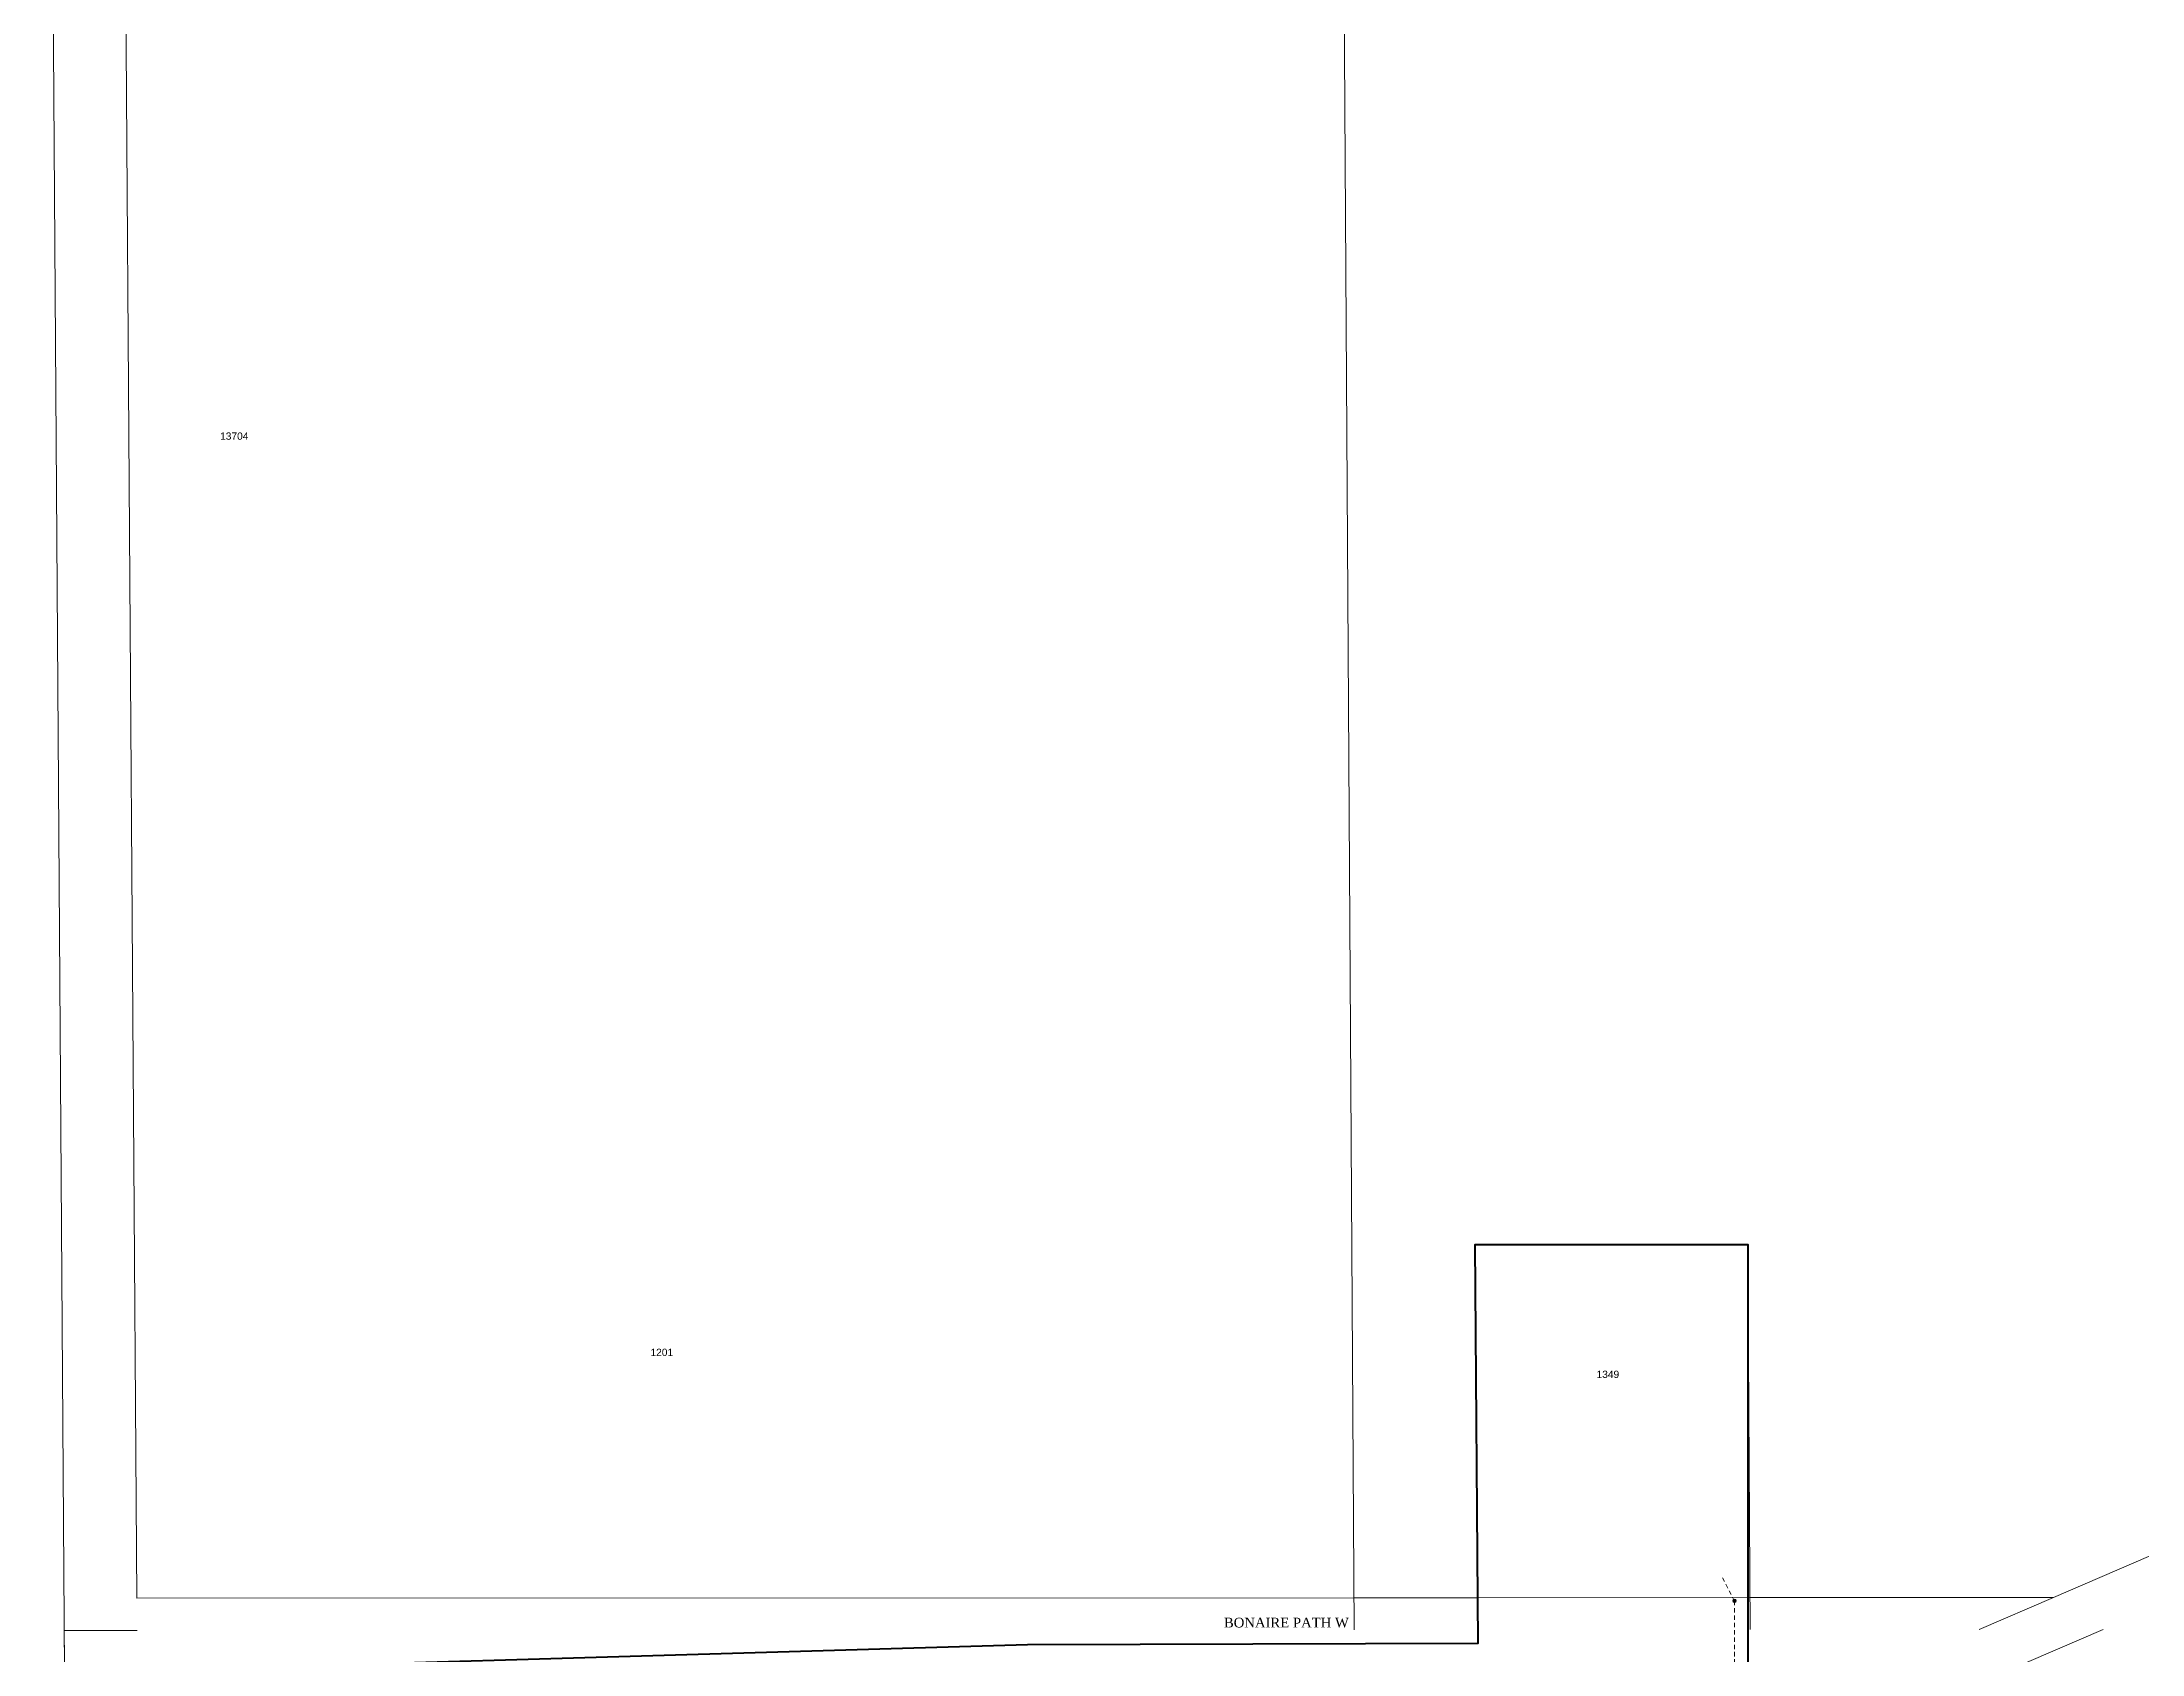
# Model space of a CAD drawing. Header units: feet. Extents: x 865220 to 2866543, y -2240498 to 973965.
# Drawn here: x 2862249 to 2864408, y 968666 to 970323 of the extents above; entities that cross this region are included whole.
import ezdxf
from ezdxf.enums import TextEntityAlignment as Align

# ---------------------------------------------------------------- set-up
doc = ezdxf.new("R2010")
doc.units = ezdxf.units.FT
doc.header["$LTSCALE"] = 0.015
doc.header["$MEASUREMENT"] = 0
doc.linetypes.add('DASHED', pattern=[5, 3, -2])
for name, color, linetype in [('Dakota County Addresses', 7, 'Continuous'), ('Dakota County Parcels', 7, 'Continuous'), ('DROP BURIED', 7, 'DASHED'), ('STREET NAME', 7, 'Continuous')]:
    doc.layers.add(name, color=color, linetype=linetype)
doc.layers.add('RUNNING LINE (UNDERGROUND)', color=10, linetype='Continuous', lineweight=40)
doc.layers.add('WORK BOUNDARY', color=110, linetype='Continuous', lineweight=40)
doc.styles.add('Dimensions 100', font='arial.ttf')
doc.styles.get("Standard").update_dxf_attribs({"font": 'times.ttf'})

# ---------------------------------------------------------------- blocks, each defined once
blk = doc.blocks.new('ACMAP_ANN_TEMPLATE_Dakota County Addresses')
at = {"layer": 'Dakota County Addresses', "style": 'Dimensions 100'}
blk.add_attdef('DakotaCountyAddress', text='', height=50, dxfattribs=at).set_placement((0, 0), align=Align.CENTER)
blk = doc.blocks.new('Proposed FlowerPot')
at = {"lineweight": 5, "ltscale": 100, "true_color": 0xffffff}
h = blk.add_hatch(color=7, dxfattribs=at)
h.dxf.hatch_style = 1
h.paths.add_polyline_path([(-0.06, 0, 0.414214), (0, -0.06, 0.414214), (0.06, 0, 0.414214), (0, 0.06, 0.414214)])
at = {"lineweight": 5, "ltscale": 100}
blk.add_circle((0, 0), 0.0604, dxfattribs=at)
at = {"layer": 'RUNNING LINE (UNDERGROUND)', "color": 6, "lineweight": 5, "const_width": 0.00907, "flags": 128}
blk.add_lwpolyline([(-0.06, 0, -0.414214), (0, 0.06, -0.414214), (0.06, 0, -0.414214), (0, -0.06, -0.414214), (-0.06, 0)], format="xyb", dxfattribs=at)
at = {"color": 18, "linetype": 'ByBlock', "lineweight": 5, "ltscale": 100, "true_color": 0x000000, "style": 'Dimensions 100'}
blk.add_text('F', height=0.0744, dxfattribs=at).set_placement((-0.029, -0.037))

msp = doc.modelspace()

# ---------------------------------------------------------------- linework, layer by layer
at = {"layer": 'Dakota County Parcels', "lineweight": 5, "ltscale": 100}
for p, q in [((2862254.3, 971297.2), (2862272.4, 968650.1)), ((2863597.8, 968691), (2863586.1, 970590.5)), ((2862334.2, 970575.9), (2862346.9, 968723.4)), ((2863722.3, 969087), (2864002.3, 969087.1)), ((2863724.8, 968691), (2863722.3, 969087)), ((2864004.7, 968691.2), (2864002.3, 969087.1)), ((2862346.9, 968723.4), (2863597.6, 968724)), ((2863597.6, 968724), (2863724.6, 968724)), ((2863724.6, 968724), (2864004.5, 968724.1)), ((2864004.5, 968724.1), (2864316.7, 968724.3)), ((2864316.7, 968724.3), (2864240.3, 968691.3)), ((2862272.2, 968690.4), (2862278.4, 967789.7)), ((2862272.2, 968690.4), (2862347.2, 968690.4)), ((2864367.6, 968691.3), (2864266.7, 968647.8))]:
    msp.add_line(p, q, dxfattribs=at)
msp.add_lwpolyline([(2864921.8, 968985.6), (2864709.5, 968893.9), (2864316.7, 968724.3)], dxfattribs=at)
at = {"layer": 'DROP BURIED', "lineweight": 5, "ltscale": 100}
for points in [[(2863988.8, 968720.5), (2863976.1, 968745.3)], [(2863988.8, 968720.7), (2863988.8, 968647.8), (2863191.4, 968635.4)]]:
    msp.add_lwpolyline(points, dxfattribs=at)
at = {"layer": 'WORK BOUNDARY', "ltscale": 50, "flags": 128}
msp.add_lwpolyline([(2859578.2, 968665.6), (2860173.2, 968644.9), (2860954.9, 968612.3), (2862141.9, 968643), (2863262.2, 968676), (2863725.3, 968677.3), (2863722.3, 969087), (2864002.3, 969087), (2864002.3, 968643.5), (2864256.7, 968643.5), (2864266.7, 968647.8), (2864266.7, 968647.8), (2864266.7, 968647.8), (2862353.1, 967822), (2860956.9, 967219.4), (2856970.8, 965499)], dxfattribs=at)

# ---------------------------------------------------------------- block references
at = {"lineweight": 5, "ltscale": 100, "xscale": 30, "yscale": 30, "zscale": 30}
msp.add_blockref('Proposed FlowerPot', (2863988.7, 968720.8), dxfattribs=at)
at = {"layer": 'Dakota County Addresses', "lineweight": 5, "ltscale": 100, "xscale": 0.15, "yscale": 0.15, "zscale": 0.15}
for p, values in [((2862446.9, 969914.5), {'DakotaCountyAddress': '13704'}), ((2862886.3, 968972.5), {'DakotaCountyAddress': '1201'}), ((2863858.6, 968949.9), {'DakotaCountyAddress': '1349'})]:
    msp.add_blockref('ACMAP_ANN_TEMPLATE_Dakota County Addresses', p, dxfattribs=at).add_auto_attribs(values)

# ---------------------------------------------------------------- texts
at = {"layer": 'STREET NAME', "lineweight": 5, "ltscale": 100, "insert": (2863464, 968703.4), "char_height": 10, "attachment_point": 1}
msp.add_mtext('BONAIRE PATH W', dxfattribs=at)

doc.saveas('drawing.dxf')
